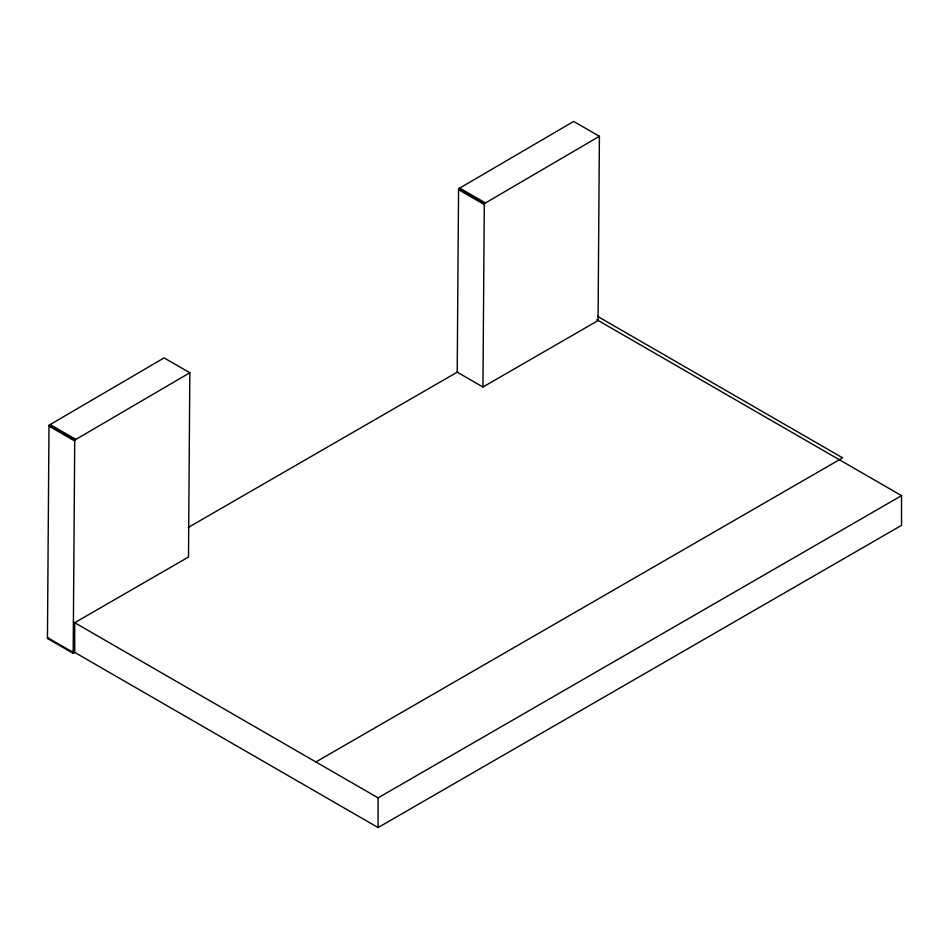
<?xml version="1.0" encoding="UTF-8"?>
<svg xmlns="http://www.w3.org/2000/svg" width="949" height="949" viewBox="0 0 949 949"><rect width="100%" height="100%" fill="white"/><g stroke="black" fill="none" stroke-linecap="round" stroke-linejoin="round"><path stroke-width="1.42" d="M74.71 652.402L74.71 622.71L188.495 557.016L189.836 372.743L164.118 357.892L49.004 425.247L47.45 638.452L73.18 653.303L74.71 652.402L378.082 827.564L901.55 525.343L901.55 495.639L596.779 319.683M73.18 653.303L74.722 440.099L189.836 372.743M458.557 188.792L457.216 372.162L482.946 387.014L598.06 320.56L599.4 136.288L573.671 121.436L458.557 188.792L484.287 203.644L599.4 136.288M482.946 387.014L484.287 203.644M47.45 638.452L48.624 637.764M188.377 527.383L457.821 371.818M315.898 761.952L842.629 457.845L597.538 316.337M73.37 621.927L378.082 797.86L901.55 495.639M459.731 188.104L485.461 202.956M458.545 189.658L484.275 204.51M50.178 424.559L75.896 439.411M49.004 425.247L74.722 440.099M48.992 426.113L74.722 440.965M71.899 651.204L74.354 652.615M47.462 637.586L73.18 652.438M378.082 797.86L378.082 827.564"/></g></svg>
